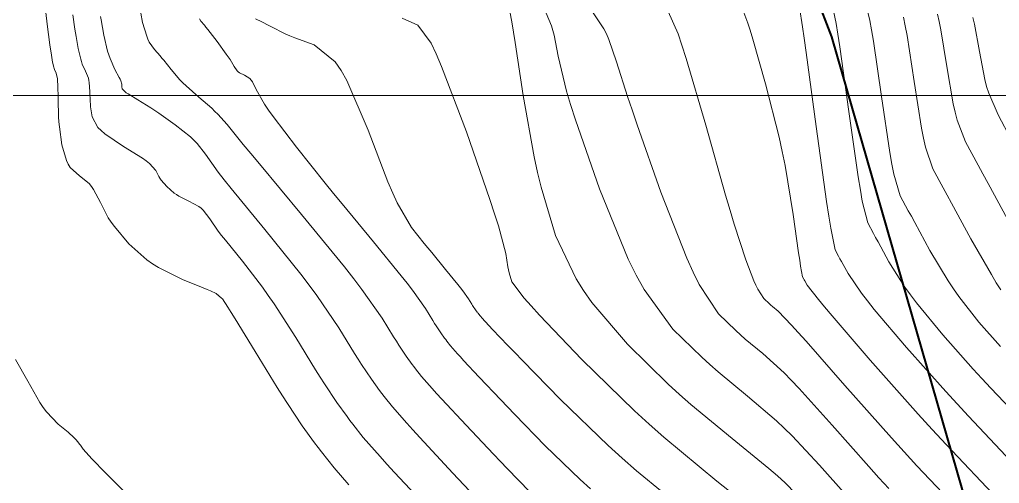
# Model space of a CAD drawing. Header units: millimetres. Extents: x 837475 to 838477, y 1189012 to 1191015.
# Drawn here: x 837565.7 to 837635.2, y 1189786.4 to 1189819.2 of the extents above; entities that cross this region are included whole.
import ezdxf

# ---------------------------------------------------------------- set-up
doc = ezdxf.new("R2010")
doc.units = ezdxf.units.MM
doc.header["$LTSCALE"] = 0.3
doc.layers.add('COORD', color=253, linetype='Continuous', lineweight=20)
doc.layers.add('CORREDORVIA', color=94, linetype='Continuous', lineweight=40)
doc.layers.add('COTAS 10', color=7, linetype='Continuous', lineweight=9, true_color=0x6e3e2d)
doc.layers.add('COTAS INT', color=7, linetype='Continuous', lineweight=5, true_color=0x9fa19f)

msp = doc.modelspace()

# ---------------------------------------------------------------- linework, layer by layer
at = {"layer": 'COORD'}
msp.add_line((837476.514, 1189813.872), (838476.514, 1189813.872), dxfattribs=at)
at = {"layer": 'CORREDORVIA'}
msp.add_lwpolyline([(837918.48, 1189883.493), (837925.042, 1189453.383), (837902.497, 1189217.712), (837593.191, 1189234.399), (837666.017, 1189670.117), (837623.316, 1189818.024), (837548.503, 1190011.455), (837506.88, 1190461.595), (837936.282, 1190278.252), (837938.054, 1190355.403), (837933.054, 1190517.446), (837913.685, 1190646.739), (837916.913, 1190801.892), (837910.676, 1191000.965), (838213.029, 1190992.912), (838237.174, 1190821.339), (838237.001, 1190602.875), (838240.031, 1190437.198), (838238.102, 1190145.726), (838184.199, 1189898.277), (837758.842, 1190109.914), (837918.48, 1189883.493)], dxfattribs=at)
at = {"layer": 'COTAS 10'}
for points in [[(837621.542, 1189784.859), (837619.995, 1189786.426), (837619.447, 1189786.923), (837618.847, 1189787.446), (837616.246, 1189789.563), (837613.319, 1189791.983), (837612.514, 1189792.698), (837611.711, 1189793.432), (837608.826, 1189796.246), (837606.299, 1189799.218), (837605.721, 1189800.052), (837605.195, 1189800.891), (837603.735, 1189803.963), (837602.702, 1189807.371), (837602.446, 1189808.422), (837602.202, 1189809.519), (837601.429, 1189813.871), (837600.862, 1189817.637), (837600.748, 1189818.365), (837600.654, 1189818.956), (837600.469, 1189819.954)], [(837636.024, 1189787.953), (837632.991, 1189791.142), (837632.179, 1189792.019), (837631.38, 1189792.892), (837628.595, 1189796.024), (837626.315, 1189798.721), (837625.834, 1189799.321), (837625.418, 1189799.856), (837624.455, 1189801.258), (837623.988, 1189802.115), (837623.884, 1189802.307), (837623.79, 1189802.479), (837623.544, 1189802.937), (837623.23, 1189804.475), (837623.094, 1189805.329), (837622.937, 1189806.368), (837622.196, 1189811.666), (837621.479, 1189816.919), (837621.338, 1189817.929), (837621.222, 1189818.748), (837621.012, 1189820.1)], [(837598.817, 1189784.62), (837596.461, 1189787.123), (837594.117, 1189789.637), (837593.618, 1189790.179), (837593.186, 1189790.653), (837592.169, 1189791.81), (837591.583, 1189792.548), (837591.422, 1189792.759), (837591.262, 1189792.972), (837590.687, 1189793.766), (837589.986, 1189794.817), (837589.746, 1189795.193), (837589.486, 1189795.605), (837588.379, 1189797.401), (837586.823, 1189799.71), (837586.279, 1189800.446), (837585.686, 1189801.223), (837583.137, 1189804.381), (837580.744, 1189807.286), (837580.25, 1189807.904), (837579.829, 1189808.441), (837578.916, 1189809.709), (837578.322, 1189810.481), (837578.103, 1189810.705), (837577.859, 1189810.934), (837576.78, 1189811.8), (837575.622, 1189812.615), (837575.328, 1189812.812), (837575.046, 1189812.997), (837574.125, 1189813.563), (837573.442, 1189813.98), (837573.31, 1189814.071), (837573.202, 1189814.151), (837573.018, 1189814.353), (837573, 1189814.485), (837572.994, 1189814.557), (837572.99, 1189814.686), (837572.917, 1189814.92), (837572.87, 1189815.023), (837572.811, 1189815.142), (837572.505, 1189815.707), (837572.154, 1189816.491), (837572.067, 1189816.747), (837571.984, 1189817.021), (837571.723, 1189818.152), (837571.527, 1189819.228), (837571.485, 1189819.467)], [(837636.025, 1189810.761), (837635.086, 1189812.502), (837634.428, 1189814.043), (837634.277, 1189814.519), (837634.141, 1189815.016), (837633.764, 1189816.993), (837633.419, 1189818.933), (837633.302, 1189819.409)]]:
    msp.add_lwpolyline(points, dxfattribs=at)
at = {"layer": 'COTAS INT'}
for points in [[(837567.524, 1189820.375), (837567.701, 1189818.915), (837567.896, 1189817.47), (837567.94, 1189817.16), (837567.979, 1189816.89), (837568.083, 1189816.239), (837568.166, 1189815.88), (837568.192, 1189815.793), (837568.219, 1189815.712), (837568.331, 1189815.463), (837568.426, 1189815.049), (837568.443, 1189814.863), (837568.456, 1189814.646), (837568.471, 1189813.607), (837568.506, 1189812.357), (837568.531, 1189812.007), (837568.564, 1189811.657), (837568.742, 1189810.378), (837569.07, 1189809.257), (837569.197, 1189809.006), (837569.34, 1189808.781), (837569.989, 1189808.18), (837570.674, 1189807.628), (837570.84, 1189807.433), (837570.995, 1189807.22), (837571.47, 1189806.297), (837572.026, 1189805.215), (837572.232, 1189804.901), (837572.462, 1189804.581), (837573.481, 1189803.374), (837574.774, 1189802.226), (837575.177, 1189801.944), (837575.599, 1189801.677), (837577.283, 1189800.843), (837578.751, 1189800.243), (837579.036, 1189800.124), (837579.269, 1189800.026), (837579.673, 1189799.842), (837579.745, 1189799.781), (837579.769, 1189799.76), (837579.795, 1189799.738), (837579.902, 1189799.642), (837580.009, 1189799.549), (837580.034, 1189799.528), (837580.057, 1189799.51), (837580.127, 1189799.46), (837580.515, 1189798.867), (837580.74, 1189798.506), (837581.016, 1189798.06), (837582.433, 1189795.738), (837584.011, 1189793.181), (837584.387, 1189792.586), (837584.736, 1189792.041), (837585.78, 1189790.48), (837586.657, 1189789.269), (837586.902, 1189788.943), (837587.147, 1189788.621), (837588.042, 1189787.494), (837589.073, 1189786.283)], [(837601.912, 1189785.783), (837600.308, 1189787.442), (837599.826, 1189787.945), (837599.328, 1189788.468), (837597.393, 1189790.516), (837595.667, 1189792.368), (837595.3, 1189792.767), (837594.981, 1189793.116), (837594.233, 1189793.968), (837593.801, 1189794.512), (837593.683, 1189794.667), (837593.564, 1189794.824), (837593.141, 1189795.409), (837592.625, 1189796.183), (837592.448, 1189796.46), (837592.256, 1189796.763), (837591.441, 1189798.086), (837590.01, 1189800.127), (837589.43, 1189800.884), (837588.77, 1189801.724), (837585.722, 1189805.449), (837582.743, 1189809.02), (837582.126, 1189809.763), (837581.6, 1189810.399), (837580.45, 1189811.806), (837579.802, 1189812.539), (837579.592, 1189812.749), (837579.369, 1189812.963), (837578.453, 1189813.764), (837577.54, 1189814.565), (837577.32, 1189814.779), (837577.113, 1189814.99), (837576.48, 1189815.723), (837575.968, 1189816.37), (837575.838, 1189816.527), (837575.712, 1189816.674), (837575.298, 1189817.123), (837574.938, 1189817.653), (837574.846, 1189817.852), (837574.757, 1189818.072), (837574.465, 1189819.053), (837574.223, 1189820.358)], [(837635.267, 1189796.098), (837633.738, 1189797.817), (837632.302, 1189799.636), (837631.921, 1189800.179), (837631.548, 1189800.738), (837630.26, 1189802.898), (837629.185, 1189804.871), (837628.944, 1189805.313), (837628.729, 1189805.709), (837628.161, 1189806.763), (837627.709, 1189808.302), (837627.567, 1189809.005), (837627.419, 1189809.827), (837626.823, 1189813.797), (837626.255, 1189817.725), (837626.124, 1189818.521), (837626.004, 1189819.191), (837625.667, 1189820.561)], [(837603.075, 1189819.701), (837603.449, 1189818.802), (837603.541, 1189818.486), (837603.629, 1189818.141), (837603.909, 1189816.65), (837604.509, 1189814.186), (837604.799, 1189813.227), (837605.144, 1189812.148), (837606.835, 1189807.252), (837608.878, 1189802.275), (837609.443, 1189801.145), (837610.009, 1189800.123), (837612.051, 1189797.329), (837614.103, 1189795.328), (837614.674, 1189794.806), (837615.247, 1189794.297), (837617.329, 1189792.575), (837619.385, 1189790.833), (837619.942, 1189790.311), (837620.493, 1189789.772), (837622.438, 1189787.684), (837624.337, 1189785.542)], [(837606.395, 1189819.721), (837607.148, 1189818.599), (837607.333, 1189818.235), (837607.508, 1189817.849), (837608.057, 1189816.263), (837608.832, 1189813.791), (837609.151, 1189812.846), (837609.514, 1189811.788), (837611.2, 1189807.024), (837613.028, 1189802.357), (837613.482, 1189801.359), (837613.912, 1189800.49), (837615.276, 1189798.413), (837616.495, 1189797.223), (837616.835, 1189796.913), (837617.175, 1189796.611), (837618.413, 1189795.587), (837619.924, 1189794.219), (837620.437, 1189793.699), (837620.991, 1189793.118), (837623.335, 1189790.509), (837625.932, 1189787.58), (837626.645, 1189786.796), (837627.357, 1189786.024)], [(837632.571, 1189784.231), (837629.334, 1189787.643), (837628.432, 1189788.623), (837627.526, 1189789.617), (837624.231, 1189793.334), (837621.489, 1189796.463), (837620.932, 1189797.087), (837620.462, 1189797.605), (837619.496, 1189798.599), (837619.103, 1189798.924), (837618.995, 1189799.02), (837618.888, 1189799.119), (837618.5, 1189799.496), (837618.068, 1189800.155), (837617.931, 1189800.431), (837617.787, 1189800.748), (837617.207, 1189802.23), (837616.39, 1189804.754), (837616.097, 1189805.728), (837615.775, 1189806.822), (837614.371, 1189811.765), (837612.992, 1189816.483), (837612.686, 1189817.435), (837612.413, 1189818.232), (837611.699, 1189819.83)], [(837635.128, 1189785.237), (837631.41, 1189789.145), (837630.416, 1189790.219), (837629.436, 1189791.29), (837626.024, 1189795.128), (837623.322, 1189798.264), (837622.79, 1189798.892), (837622.352, 1189799.415), (837621.553, 1189800.439), (837621.39, 1189800.737), (837621.354, 1189800.804), (837621.321, 1189800.864), (837621.235, 1189801.024), (837621.097, 1189801.772), (837621.032, 1189802.203), (837620.955, 1189802.731), (837620.578, 1189805.449), (837620.002, 1189808.905), (837619.799, 1189809.9), (837619.577, 1189810.911), (837618.617, 1189814.696), (837617.71, 1189817.867), (837617.522, 1189818.491), (837617.36, 1189819.004), (837617.003, 1189819.939)], [(837623.339, 1189820.33), (837623.613, 1189818.969), (837623.731, 1189818.225), (837623.867, 1189817.322), (837624.509, 1189812.731), (837625.178, 1189808.098), (837625.331, 1189807.167), (837625.469, 1189806.389), (837625.852, 1189804.85), (837626.26, 1189804.094), (837626.414, 1189803.81), (837626.586, 1189803.493), (837627.358, 1189802.078), (837628.483, 1189800.297), (837628.877, 1189799.75), (837629.309, 1189799.179), (837631.167, 1189796.921), (837633.323, 1189794.495), (837633.943, 1189793.818), (837634.571, 1189793.139), (837636.921, 1189790.67)], [(837594.881, 1189784.419), (837592.327, 1189787.161), (837591.775, 1189787.763), (837591.291, 1189788.296), (837590.106, 1189789.652), (837589.365, 1189790.585), (837589.162, 1189790.851), (837588.959, 1189791.12), (837588.234, 1189792.123), (837587.348, 1189793.451), (837587.044, 1189793.926), (837586.715, 1189794.447), (837585.317, 1189796.716), (837583.786, 1189799.113), (837583.373, 1189799.714), (837582.965, 1189800.289), (837581.532, 1189802.14), (837580.328, 1189803.62), (837580.064, 1189803.96), (837579.83, 1189804.27), (837579.238, 1189805.137), (837578.768, 1189805.738), (837578.612, 1189805.88), (837578.444, 1189806.011), (837577.745, 1189806.395), (837577.034, 1189806.742), (837576.859, 1189806.85), (837576.694, 1189806.963), (837576.178, 1189807.414), (837575.782, 1189807.883), (837575.693, 1189808.008), (837575.612, 1189808.129), (837575.397, 1189808.55), (837574.951, 1189809.058), (837574.726, 1189809.236), (837574.456, 1189809.43), (837573.116, 1189810.262), (837571.783, 1189811.155), (837571.518, 1189811.386), (837571.298, 1189811.611), (837570.88, 1189812.365), (837570.782, 1189813.071), (837570.764, 1189813.264), (837570.75, 1189813.457), (837570.731, 1189814.146), (837570.687, 1189814.783), (837570.657, 1189814.943), (837570.619, 1189815.095), (837570.418, 1189815.585), (837570.187, 1189816.101), (837570.129, 1189816.27), (837570.075, 1189816.451), (837569.903, 1189817.196), (837569.753, 1189818.059), (837569.712, 1189818.313), (837569.672, 1189818.575), (837569.531, 1189819.576)], [(837578.49, 1189819.3), (837578.598, 1189819.142), (837578.842, 1189818.85), (837578.955, 1189818.706), (837579.089, 1189818.536), (837579.737, 1189817.693), (837580.396, 1189816.803), (837580.537, 1189816.602), (837580.658, 1189816.421), (837580.946, 1189815.933), (837581.162, 1189815.619), (837581.239, 1189815.547), (837581.323, 1189815.483), (837581.688, 1189815.307), (837582.067, 1189815.07), (837582.16, 1189814.968), (837582.247, 1189814.849), (837582.519, 1189814.287), (837583.099, 1189813.257), (837583.381, 1189812.844), (837583.715, 1189812.375), (837585.363, 1189810.217), (837587.412, 1189807.654), (837588.001, 1189806.929), (837588.598, 1189806.197), (837590.831, 1189803.5), (837592.788, 1189801.107), (837593.212, 1189800.568), (837593.584, 1189800.082), (837594.504, 1189798.771), (837595.027, 1189797.921), (837595.15, 1189797.726), (837595.264, 1189797.549), (837595.595, 1189797.051), (837595.867, 1189796.676), (837595.943, 1189796.575), (837596.019, 1189796.475), (837596.296, 1189796.126), (837596.777, 1189795.579), (837596.982, 1189795.355), (837597.217, 1189795.098), (837598.326, 1189793.909), (837599.84, 1189792.316), (837600.33, 1189791.806), (837600.852, 1189791.265), (837602.996, 1189789.059), (837605.471, 1189786.668), (837606.202, 1189786.009)], [(837613.387, 1189784.079), (837609.468, 1189787.289), (837608.446, 1189788.183), (837607.45, 1189789.079), (837604.079, 1189792.336), (837601.396, 1189795.088), (837600.834, 1189795.666), (837600.351, 1189796.165), (837599.259, 1189797.302), (837598.767, 1189797.829), (837598.663, 1189797.943), (837598.573, 1189798.042), (837598.36, 1189798.284), (837598.237, 1189798.439), (837598.203, 1189798.483), (837598.169, 1189798.528), (837598.049, 1189798.694), (837597.902, 1189798.914), (837597.852, 1189798.993), (837597.797, 1189799.079), (837597.566, 1189799.456), (837597.159, 1189800.036), (837596.994, 1189800.251), (837596.806, 1189800.49), (837595.939, 1189801.55), (837594.95, 1189802.745), (837594.686, 1189803.069), (837594.425, 1189803.39), (837593.517, 1189804.525), (837592.511, 1189806.259), (837592.189, 1189806.958), (837591.848, 1189807.752), (837590.457, 1189811.407), (837588.947, 1189814.936), (837588.531, 1189815.65), (837588.116, 1189816.25), (837586.622, 1189817.468), (837585.245, 1189817.952), (837584.903, 1189818.09), (837584.579, 1189818.23), (837583.55, 1189818.749), (837582.778, 1189819.166), (837582.615, 1189819.242), (837582.475, 1189819.301)], [(837618.308, 1189784.06), (837615.163, 1189786.551), (837611.391, 1189789.67), (837610.354, 1189790.591), (837609.318, 1189791.537), (837605.601, 1189795.163), (837602.589, 1189798.313), (837601.998, 1189798.959), (837601.512, 1189799.508), (837600.635, 1189800.674), (837600.453, 1189801.302), (837600.404, 1189801.511), (837600.357, 1189801.736), (837600.196, 1189802.674), (837599.676, 1189804.628), (837599.403, 1189805.492), (837599.073, 1189806.497), (837597.414, 1189811.293), (837595.655, 1189815.928), (837595.261, 1189816.831), (837594.908, 1189817.569), (837593.972, 1189818.859), (837592.863, 1189819.36)], [(837628.395, 1189819.413), (837628.517, 1189818.817), (837628.643, 1189818.128), (837629.137, 1189814.862), (837629.659, 1189811.557), (837629.804, 1189810.843), (837629.948, 1189810.216), (837630.469, 1189808.676), (837631.199, 1189807.325), (837631.475, 1189806.816), (837631.783, 1189806.249), (837633.163, 1189803.718), (837634.613, 1189801.179), (837634.965, 1189800.608), (837635.295, 1189800.094)], [(837630.786, 1189819.635), (837630.91, 1189819.113), (837631.031, 1189818.53), (837631.45, 1189815.927), (837631.9, 1189813.287), (837632.041, 1189812.681), (837632.188, 1189812.129), (837632.778, 1189810.589), (837633.668, 1189808.94), (837634.005, 1189808.319), (837634.381, 1189807.627), (837636.065, 1189804.537)], [(837565.451, 1189795.157), (837566.319, 1189793.632), (837567.184, 1189792.118), (837567.42, 1189791.772), (837567.655, 1189791.458), (837568.492, 1189790.587), (837569.191, 1189790.011), (837569.339, 1189789.884), (837569.467, 1189789.77), (837569.765, 1189789.473), (837569.944, 1189789.245), (837569.997, 1189789.175), (837570.052, 1189789.102), (837570.261, 1189788.811), (837570.863, 1189788.138), (837571.166, 1189787.824), (837571.527, 1189787.453), (837573.322, 1189785.653)]]:
    msp.add_lwpolyline(points, dxfattribs=at)

doc.saveas('drawing.dxf')
